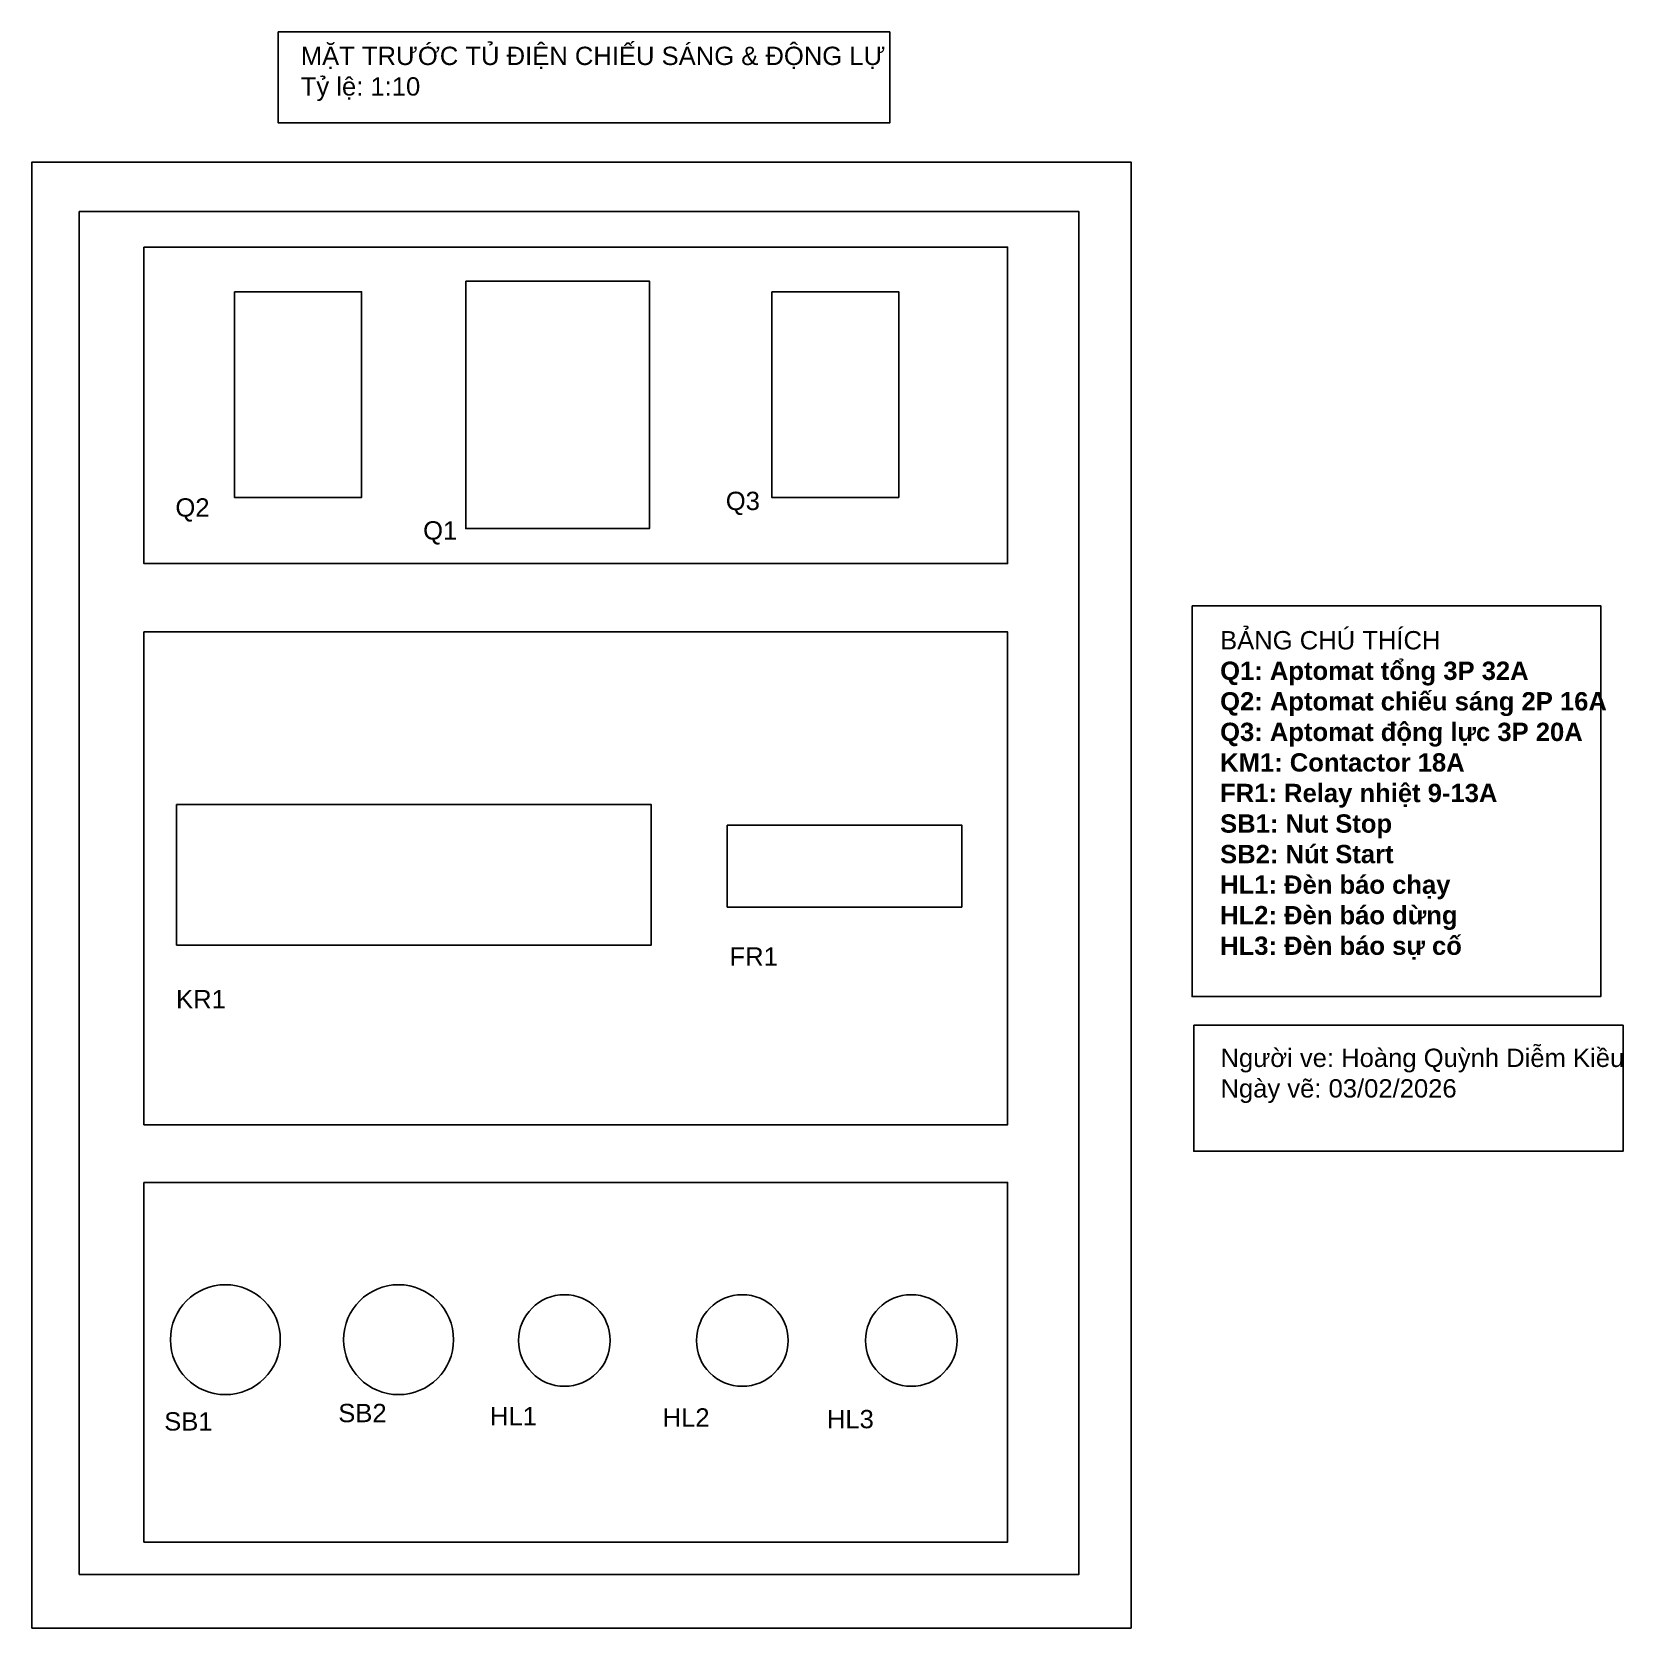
# Model space of a CAD drawing. Header units: millimetres. Extents: x 0 to 869, y 0 to 871.
import ezdxf

# ---------------------------------------------------------------- set-up
doc = ezdxf.new("R2010")
doc.units = ezdxf.units.MM
doc.layers.get('0').update_dxf_attribs({"color": 41})
for name, color, linetype in [('CHUTHICH', 7, 'Continuous'), ('KHUNG', 7, 'Continuous'), ('KIHIEU', 2, 'Continuous')]:
    doc.layers.add(name, color=color, linetype=linetype)
doc.styles.add('Arial_3', font='Arial Unicode MS.ttf', dxfattribs={"height": 3})

msp = doc.modelspace()

# ---------------------------------------------------------------- linework, layer by layer
for points in [[(134.5, 871.02), (468.21, 871.02), (468.21, 821.41), (134.5, 821.41)], [(633.26, 557.85), (856.31, 557.85), (856.31, 344.61), (633.26, 344.61)], [(634.13, 328.94), (868.51, 328.94), (868.51, 260.18), (634.13, 260.18)]]:
    msp.add_lwpolyline(points, close=True)
at = {"layer": 'KHUNG'}
for points in [[(0, 0), (600, 0), (600, 800), (0, 800)], [(25.8, 29.27), (571.52, 29.27), (571.52, 772.94), (25.8, 772.94)], [(61.15, 753.65), (532.59, 753.65), (532.59, 580.89), (61.15, 580.89)], [(61.15, 543.6), (532.59, 543.6), (532.59, 274.65), (61.15, 274.65)], [(61.15, 243.24), (532.59, 243.24), (532.59, 46.93), (61.15, 46.93)]]:
    msp.add_lwpolyline(points, close=True, dxfattribs=at)
at = {"layer": 'KIHIEU'}
for points in [[(236.81, 735.04), (337.09, 735.04), (337.09, 599.97), (236.81, 599.97)], [(110.55, 729.22), (179.95, 729.22), (179.95, 616.97), (110.55, 616.97)], [(403.8, 729.22), (473.19, 729.22), (473.19, 616.97), (403.8, 616.97)], [(78.99, 449.39), (338.01, 449.39), (338.01, 372.69), (78.99, 372.69)], [(379.58, 438.2), (507.49, 438.2), (507.49, 393.46), (379.58, 393.46)]]:
    msp.add_lwpolyline(points, close=True, dxfattribs=at)
for centre, radius in [((105.59, 157.38), 30), ((200.15, 157.38), 30), ((290.65, 156.93), 25), ((387.73, 156.93), 25), ((479.98, 156.93), 25)]:
    msp.add_circle(centre, radius, dxfattribs=at)

# ---------------------------------------------------------------- texts
at = {"layer": 'CHUTHICH', "char_height": 10, "attachment_point": 1, "style": 'Arial_3'}
for s, width, insert in [('{\\fArial Unicode MS|b0|i0|c134|p34;MẶT TRƯỚC TỦ ĐIỆN CHIẾU SÁNG & ĐỘNG LỰ^J}T{\\fArial Unicode MS|b0|i0|c134|p34;ỷ lệ: 1:10}', 392.2875, (146.75, 862.96)), ('Q3', 47.4559, (378.73, 620.1)), ('Q2', 29.9957, (78.32, 616.52)), ('Q1', 27.3095, (213.53, 604)), ('BẢNG CHÚ THÍCH\\P{\\fArial Unicode MS|b1|i0|c0|p34;Q1: Aptomat tổng 3P 32A^JQ2: Aptomat chiếu sáng 2P 16A^JQ3: Aptomat động lực 3P 20A^JKM1: Contactor 18A^JFR1: Relay nhiệt 9-13A^JSB1: Nut Stop^JSB2: Nút Start^JHL1: Đèn báo chạy^JHL2: Đèn báo dừng^JHL3: Đèn báo sự cố}', 247.3671, (648.55, 544.07)), ('FR1', 71.8792, (380.77, 371.49)), ('KR1', 82.5639, (78.68, 348.21)), ('{\\fArial Unicode MS|b0|i0|c134|p34;Người ve: Hoàng Quỳnh Diễm Kiều^JNgày vẽ: 03/02/2026}', 439.8259, (648.76, 316.19)), ('SB2', 29.6351, (167.21, 122.35)), ('SB1', 49.3918, (72.22, 117.79)), ('HL1', 35.714, (250.03, 120.69)), ('HL2', 57.7504, (344.26, 119.94)), ('HL3', 44.8325, (433.92, 119.04))]:
    msp.add_mtext_dynamic_manual_height_columns(s, width=width, gutter_width=15, heights=[0], dxfattribs=dict(at, insert=insert))

doc.saveas('drawing.dxf')
